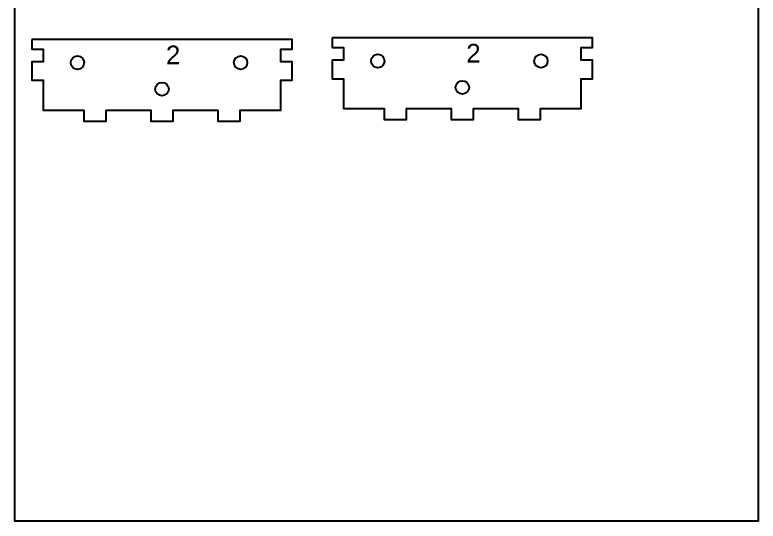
# Model space of a CAD drawing. Header units: inches. Extents: x -190 to 707, y -43 to 590.
# Drawn here: x -180.6 to 19.4, y -36.5 to 99.7 of the extents above; entities that cross this region are included whole.
import ezdxf

# ---------------------------------------------------------------- set-up
doc = ezdxf.new("R2010")
doc.units = ezdxf.units.IN
doc.header["$MEASUREMENT"] = 0
doc.styles.get("Standard").update_dxf_attribs({"font": 'Arial.ttf'})

msp = doc.modelspace()

# ---------------------------------------------------------------- linework, layer by layer
msp.add_lwpolyline([(-180.64, 263.51), (19.36, 263.51), (19.36, -36.49), (-180.64, -36.49), (-180.64, 263.51)])
at = {"color": 1}
for points in [[(-176.04, 93.13), (-176.04, 90.5), (-173.04, 90.5), (-173.04, 87.13), (-176.04, 87.13), (-176.04, 82.13), (-173.04, 82.13), (-173.04, 74.13), (-162.04, 74.13), (-162.04, 71.13), (-156.04, 71.13), (-156.04, 74.13), (-144.04, 74.13), (-144.04, 71.13), (-138.04, 71.13), (-138.04, 74.13), (-126.04, 74.13), (-126.04, 71.13), (-120.04, 71.13), (-120.04, 74.13), (-109.04, 74.13), (-109.04, 82.13), (-106.04, 82.13), (-106.04, 87.13), (-109.04, 87.13), (-109.04, 90.5), (-106.04, 90.5), (-106.04, 93.13), (-176.04, 93.13)], [(-95.23, 93.57), (-95.23, 90.94), (-92.23, 90.94), (-92.23, 87.57), (-95.23, 87.57), (-95.23, 82.57), (-92.23, 82.57), (-92.23, 74.57), (-81.23, 74.57), (-81.23, 71.57), (-75.23, 71.57), (-75.23, 74.57), (-63.23, 74.57), (-63.23, 71.57), (-57.23, 71.57), (-57.23, 74.57), (-45.23, 74.57), (-45.23, 71.57), (-39.23, 71.57), (-39.23, 74.57), (-28.23, 74.57), (-28.23, 82.57), (-25.23, 82.57), (-25.23, 87.57), (-28.23, 87.57), (-28.23, 90.94), (-25.23, 90.94), (-25.23, 93.57), (-95.23, 93.57)]]:
    msp.add_lwpolyline(points, dxfattribs=at)
for centre in [(-163.8, 86.88), (-119.89, 86.88), (-82.99, 87.32), (-39.08, 87.32), (-141.04, 79.75), (-60.23, 80.2)]:
    msp.add_circle(centre, 1.8, dxfattribs=at)

# ---------------------------------------------------------------- texts
at = {"char_height": 5, "attachment_point": 1}
for insert in [(-139.99, 91.47), (-59.18, 91.92)]:
    msp.add_mtext_dynamic_manual_height_columns('{\\C250;2}', width=11.9156, gutter_width=1, heights=[0], dxfattribs=dict(at, insert=insert))

doc.saveas('drawing.dxf')
